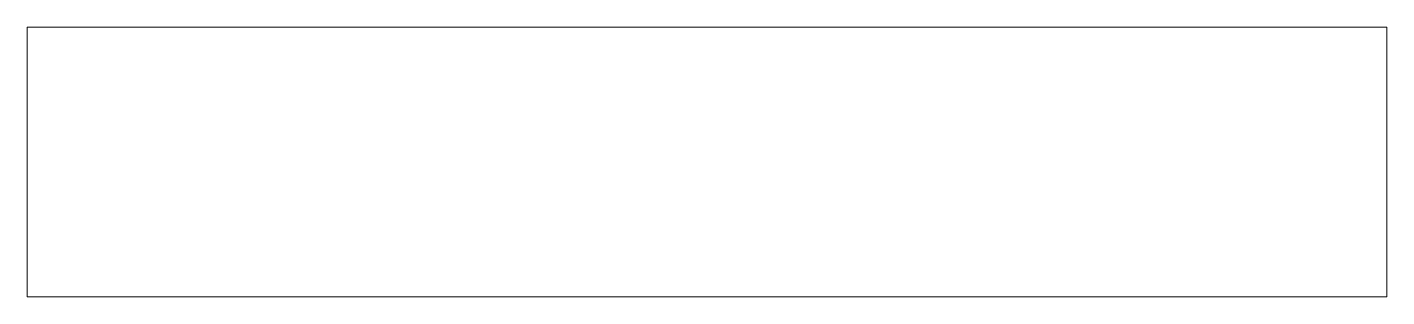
# Model space of a CAD drawing. Header units: millimetres. Extents: x -165 to 0, y 0 to 33.
import ezdxf

# ---------------------------------------------------------------- set-up
doc = ezdxf.new("R2010")
doc.units = ezdxf.units.MM

msp = doc.modelspace()

# ---------------------------------------------------------------- linework, layer by layer
at = {"color": 7, "linetype": 'Continuous', "lineweight": 15}
for p, q in [((0, 32.74), (-165.1, 32.74)), ((-165.1, 32.74), (-165.1, 0)), ((0, 0), (0, 32.74)), ((-165.1, 0), (0, 0))]:
    msp.add_line(p, q, dxfattribs=at)

doc.saveas('drawing.dxf')
